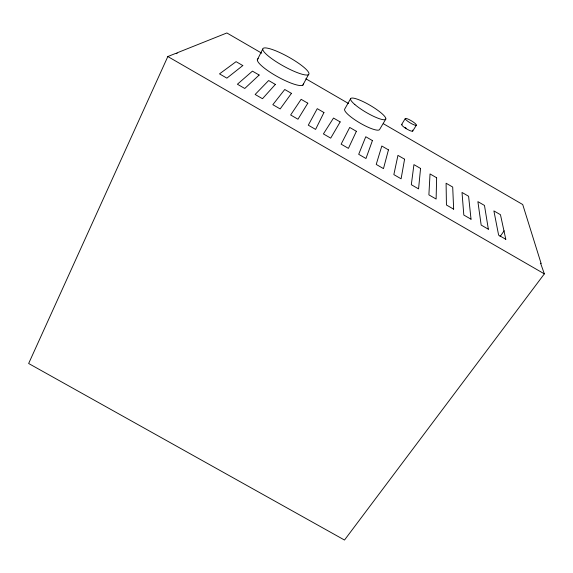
<?xml version="1.0" encoding="UTF-8"?>
<svg xmlns="http://www.w3.org/2000/svg" width="573" height="573" viewBox="0 0 573 573"><rect width="100%" height="100%" fill="white"/><g stroke="black" fill="none" stroke-linecap="round" stroke-linejoin="round"><path stroke-width="0.86" d="M261.725 53.174L226.872 32.962L176.685 53.003L177.172 53.289L176.162 53.69L175.667 53.411L167.832 56.541L28.65 363.497L344.502 540.038L544.35 273.865L541.012 264.418L540.64 263.229L541.12 263.501L522.719 204.532L383.316 123.689M257.334 59.821L262.713 49.142M302.838 85.133L308.446 74.676A26.329 5.186 29.1 0 0 278.879 52.15A26.329 5.186 29.1 0 0 270.227 57.544A26.329 5.186 29.1 0 0 308.446 74.676M350.655 98.606L344.702 109.092A20.227 4.298 30.3 0 0 360.331 123.231A20.227 4.298 30.3 0 0 379.684 129.369L385.83 119.019M401.68 124.456L405.269 118.518M412.718 131.11L416.349 125.193A6.468 1.21 30.9 0 0 408.613 119.327A6.468 1.21 30.9 0 0 407.446 121.068A6.468 1.21 30.9 0 0 416.349 125.193M500.043 236.628L504.161 230.79M167.832 56.541L544.35 273.865M305.867 78.773L348.463 103.477M405.061 127.514L406.25 128.288M412.324 130.143A6.446 1.253 30.9 0 1 407.181 129.233A6.446 1.253 30.9 0 1 402.067 124.305M303.404 83.816A26.172 5.494 29 0 1 277.54 76.71A26.172 5.494 29 0 1 258.244 58.682M436.64 177.759L436.117 199.039L428.89 194.863L430.029 173.934L436.64 177.759M420.561 168.455L418.555 188.889L411.314 184.707L413.935 164.623L420.561 168.455M404.581 159.208L401.1 178.805L393.852 174.615L397.949 155.369L404.581 159.208M388.451 149.868L383.473 168.62L376.217 164.43L381.811 146.022L388.451 149.868M372.429 140.593L365.961 158.506L358.691 154.302L365.775 136.739L372.429 140.593M356.377 131.303L348.42 148.371L341.136 144.16L349.709 127.442L356.377 131.303M323.946 112.53L315.594 129.405L308.288 125.179L317.256 108.662L323.946 112.53M340.176 121.92L330.707 138.136L323.408 133.917L333.5 118.059L340.176 121.92M307.816 103.197L297.967 119.22L290.647 114.987L301.119 99.322L307.816 103.197M291.449 93.37L280.168 108.934L272.834 104.694L284.752 89.495L291.449 93.37M275.362 84.41L262.484 98.714L255.135 94.473L268.644 80.521L275.362 84.41M259.161 75.034L244.764 88.478L237.408 84.231L252.435 71.138L259.161 75.034M242.809 65.566L226.879 78.143L219.509 73.881L236.069 61.662L242.809 65.566M453.651 209.166L446.439 205.005L446.095 183.231L452.699 187.056L453.651 209.166M471.02 219.201L463.815 215.047L462.01 192.442L468.599 196.26L471.02 219.201M488.354 229.221L481.17 225.067L477.896 201.639L484.479 205.449L488.354 229.221M505.801 239.299L498.625 235.152L493.89 210.9L500.458 214.703L505.801 239.299M354.823 104.508A20.349 4.047 30.4 0 0 384.898 119.693A20.349 4.047 30.4 0 0 364.894 102.488A20.349 4.047 30.4 0 0 354.823 104.508"/></g></svg>
